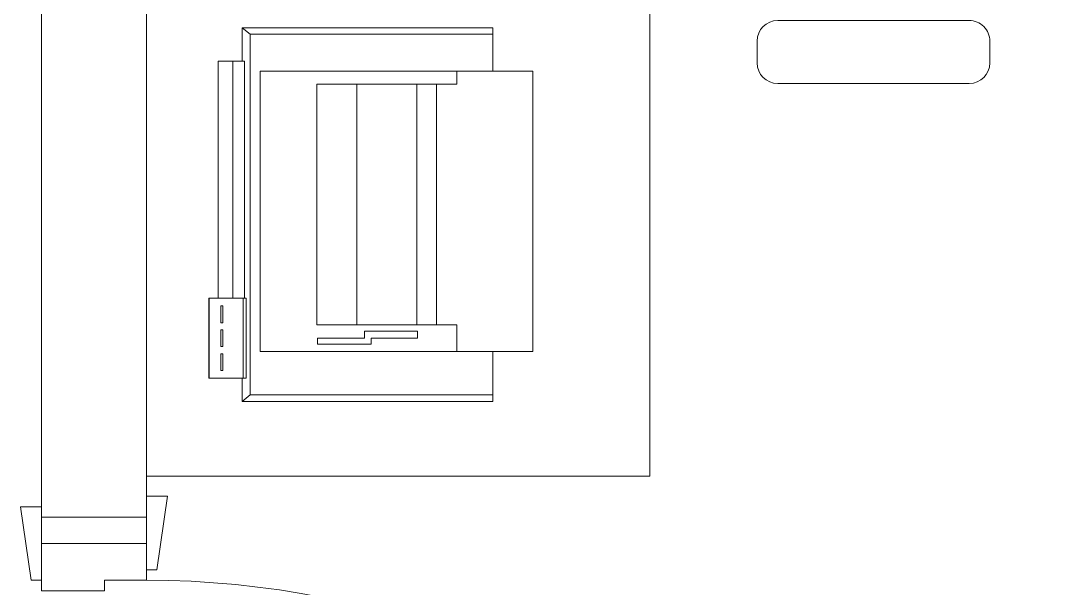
# Model space of a CAD drawing. Extents: x -234346 to 58427, y -132654 to -82394.
# Drawn here: x -46833 to -45854, y -96910 to -96369 of the extents above; entities that cross this region are included whole.
import ezdxf

# ---------------------------------------------------------------- set-up
doc = ezdxf.new("R2010")
doc.units = 0
doc.header["$LTSCALE"] = 8
doc.layers.get('0').update_dxf_attribs({"color": 9, "lineweight": 5})
for name, color, linetype, lineweight in [('72_EGR_EQP_TAG', 9, 'Continuous', 5), ('LOADING', 9, 'Continuous', 5), ('Walls', 9, 'Continuous', 5), ('Wooden Joinery', 9, 'Continuous', 5)]:
    doc.layers.add(name, color=color, linetype=linetype, lineweight=lineweight)

# ---------------------------------------------------------------- blocks, each defined once
blk = doc.blocks.new('A$C72370EFE')
at = {"layer": 'Wooden Joinery'}
for p, q in [((-0.01, -0.03), (-0.01, -0.07)), ((0, -0.03), (-0.01, -0.03)), ((0.04, -0.03), (0.05, -0.03)), ((0.05, -0.03), (0.05, -0.07)), ((-0.01, -0.04), (-0.02, -0.04)), ((0.05, -0.04), (0.06, -0.04)), ((-0.01, -0.06), (-0.02, -0.06)), ((0.05, -0.06), (0.06, -0.06)), ((-0.05, -0.07), (-0.05, -0.16)), ((-0.03, -0.07), (-0.03, -0.16)), ((0, -0.07), (-0.01, -0.07)), ((0.04, -0.07), (0.05, -0.07)), ((0.07, -0.07), (0.07, -0.16)), ((0.09, -0.07), (0.09, -0.16)), ((-0.01, -0.17), (-0.02, -0.17)), ((-0.01, -0.17), (-0.01, -0.19)), ((0.05, -0.17), (0.06, -0.17)), ((0.05, -0.17), (0.05, -0.19)), ((-0.01, -0.19), (-0.02, -0.19)), ((0.05, -0.19), (0.06, -0.19))]:
    blk.add_line(p, q, dxfattribs=at)
for centre, radius, start, end in [((-0.02, -0.07), 0.03, 90, 180), ((0.06, -0.07), 0.03, 0, 90), ((-0.02, -0.07), 0.01, 90, 180), ((0.06, -0.07), 0.01, 0, 90), ((-0.02, -0.16), 0.03, 180, 270), ((-0.02, -0.16), 0.01, 180, 270), ((0.06, -0.16), 0.01, 270, 0), ((0.06, -0.16), 0.03, 270, 0)]:
    blk.add_arc(centre, radius, start, end, dxfattribs=at)
blk = doc.blocks.new('A$C5DAD61B4')
at = {"layer": 'Wooden Joinery'}
for points in [[(80, 959.06), (80, 969.06), (10, 979.06), (10, 959.06)], [(940, 959.06), (940, 969.06), (1010, 979.06), (1010, 959.06)], [(70, 859.06), (70, 849.06), (0, 839.06), (0, 859.06)], [(120.01, 859.06), (120.01, 0), (80, 0), (80, 859.06)], [(950, 859.06), (950, 849.06), (1020, 839.06), (1020, 859.06)]]:
    blk.add_lwpolyline(points, close=True, dxfattribs=at)
for points in [[(45, 859.06), (45, 959.06), (20, 959.06), (20, 859.06), (45, 859.06)], [(45, 859.06), (80, 859.06), (80, 899.07), (90, 899.07), (90, 959.06), (45, 959.06), (45, 859.06)], [(975, 859.06), (940, 859.06), (940, 899.07), (930, 899.07), (930, 959.06), (975, 959.06), (975, 859.06)], [(975, 859.06), (975, 959.06), (1000, 959.06), (1000, 859.06), (975, 859.06)]]:
    blk.add_lwpolyline(points, dxfattribs=at)
blk.add_arc((80, 859.06), 859.99, 272.66603, 0, dxfattribs=at)
at = {"layer": 'Wooden Joinery', "xscale": 999.9999999998854, "yscale": 999.9999999998854, "zscale": 999.9999999998854, "rotation": 180}
blk.add_blockref('A$C72370EFE', (120.01, 0), dxfattribs=at)
blk = doc.blocks.new('ITPPLT2C-P')
for p, q in [((0.02286, 0.03177), (0.26184, 0.03177)), ((0.03041, 0.02557), (0.02286, 0.03177)), ((0.02286, 0), (0.02286, 0.03177)), ((0.26184, -0.00959), (0.26184, 0.03177)), ((0.03041, -0.31823), (0.03041, 0.02557)), ((0.03041, 0.02557), (0.26184, 0.02557)), ((0, 0), (0, -0.22622)), ((0.02518, 0), (0, 0)), ((0.01395, 0), (0.01395, -0.22622)), ((0.02518, 0), (0.01395, 0)), ((0.02518, -0.22622), (0.02518, 0)), ((0.0401, -0.27688), (0.0401, -0.00959)), ((0.3, -0.00959), (0.0401, -0.00959)), ((0.22741, -0.02218), (0.22741, -0.00959)), ((0.3, -0.27688), (0.3, -0.00959)), ((0.09395, -0.2515), (0.09395, -0.02218)), ((0.09395, -0.02218), (0.22741, -0.02218)), ((0.13211, -0.2515), (0.13211, -0.02218)), ((0.18945, -0.2515), (0.18945, -0.02218)), ((0.20824, -0.2515), (0.20824, -0.02218)), ((-0.0091, -0.22622), (0.02673, -0.22622)), ((-0.0091, -0.30235), (-0.0091, -0.22622)), ((-0.00872, -0.22622), (0.02363, -0.22622)), ((-0.00872, -0.30235), (-0.00872, -0.22622)), ((0, -0.22622), (0.02518, -0.22622)), ((0.00232, -0.24947), (0.00232, -0.23339)), ((0.00232, -0.23339), (0.00446, -0.23339)), ((0.00446, -0.23339), (0.00446, -0.24947)), ((0.01395, -0.22622), (0.02518, -0.22622)), ((0.02363, -0.22622), (0.02363, -0.30235)), ((0.02673, -0.22622), (0.02673, -0.30235)), ((0.00446, -0.24947), (0.00232, -0.24947)), ((0.22741, -0.2515), (0.09395, -0.2515)), ((0.22741, -0.27688), (0.22741, -0.2515)), ((0.00232, -0.27213), (0.00232, -0.25625)), ((0.00232, -0.25625), (0.00446, -0.25625)), ((0.00446, -0.25625), (0.00446, -0.27213)), ((0.09472, -0.2701), (0.09472, -0.26409)), ((0.09472, -0.26409), (0.13947, -0.26409)), ((0.13947, -0.2575), (0.19003, -0.2575)), ((0.13947, -0.26409), (0.13947, -0.2575)), ((0.19003, -0.26409), (0.14567, -0.26409)), ((0.14567, -0.26409), (0.14567, -0.2701)), ((0.19003, -0.2575), (0.19003, -0.26409)), ((0.00446, -0.27213), (0.00232, -0.27213)), ((0.14567, -0.2701), (0.09472, -0.2701)), ((0.00232, -0.29499), (0.00232, -0.2793)), ((0.00232, -0.2793), (0.00446, -0.2793)), ((0.00446, -0.2793), (0.00446, -0.29499)), ((0.3, -0.27688), (0.0401, -0.27688)), ((0.26184, -0.27688), (0.26184, -0.32462)), ((0.02673, -0.30235), (-0.0091, -0.30235)), ((0.02363, -0.30235), (-0.00872, -0.30235)), ((0.00446, -0.29499), (0.00232, -0.29499)), ((0.02286, -0.32462), (0.02286, -0.30235)), ((0.03041, -0.31823), (0.02286, -0.32462)), ((0.03041, -0.31823), (0.26184, -0.31823)), ((0.02286, -0.32462), (0.26184, -0.32462))]:
    blk.add_line(p, q)
blk = doc.blocks.new('GF21018-P')
for p, q in [((0.25963, 0.34221), (0.2804, 0.34221)), ((0.24001, 0.32259), (0.24001, 0.14)), ((0.30001, 0.32259), (0.30001, 0.14)), ((0.25963, 0.12039), (0.2804, 0.12039))]:
    blk.add_line(p, q)
for centre, start, end in [((0.25963, 0.32259), 90, 180), ((0.2804, 0.32259), 0, 90), ((0.25963, 0.14), 180, 270), ((0.2804, 0.14), 270, 0)]:
    blk.add_arc(centre, 0.01962, start, end)
blk = doc.blocks.new('1stF')
at = {"layer": 'LOADING', "color": 9}
for p, q in [((-46232.78, -94902.61, 0), (-46232.78, -96803.51, 0)), ((-46232.78, -96803.51, 0), (-46712.78, -96803.51, 0))]:
    blk.add_line(p, q, dxfattribs=at)
at = {"layer": 'Walls', "color": 9}
for p, q in [((-46812.78, -96882.61, 0.1), (-46812.78, -94422.61, 0.1)), ((-46712.78, -96882.61, 0.1), (-46712.78, -94422.61, 0.1)), ((-46712.78, -96842.61, 0.1), (-46812.78, -96842.61, 0.1))]:
    blk.add_line(p, q, dxfattribs=at)
at = {"layer": 'LOADING', "color": 9, "extrusion": (7.77426e-06, 2.24021e-05, 1), "xscale": -1000, "yscale": 1000.000000000001, "zscale": 1000, "rotation": 90.00141075505213}
blk.add_blockref('GF21018-P', (-45788.3, -96129.04, -2.5), dxfattribs=at)
at = {"layer": 'LOADING', "color": 9, "extrusion": (-7.77425e-06, 2.55393e-17, -1), "xscale": -1000, "yscale": 999.9999999999985, "zscale": 1000}
blk.add_blockref('ITPPLT2C-P', (46644.29, -96407.64, 0.36), dxfattribs=at)
at = {"layer": 'Wooden Joinery', "color": 9, "rotation": 90.00000000000001}
blk.add_blockref('A$C5DAD61B4', (-45853.72, -97842.61, 0.1), dxfattribs=at)

msp = doc.modelspace()

# ---------------------------------------------------------------- block references
at = {"layer": '72_EGR_EQP_TAG'}
msp.add_blockref('1stF', (0, 0), dxfattribs=at)

doc.saveas('drawing.dxf')
